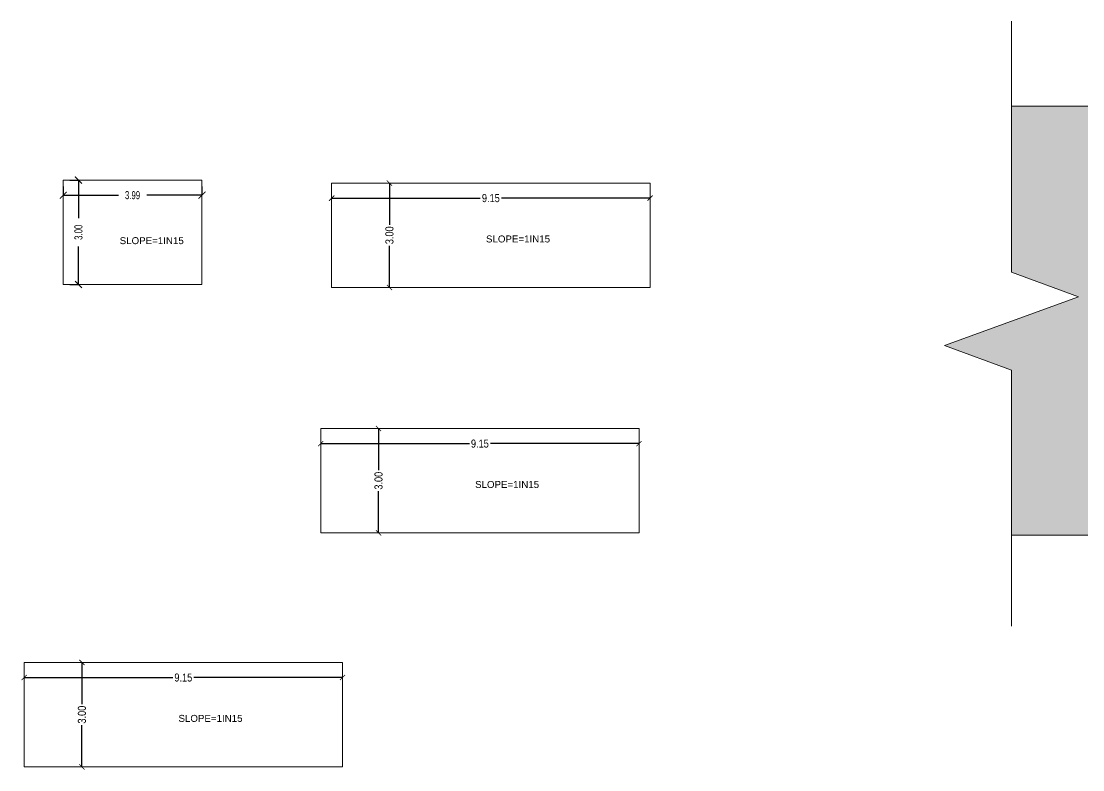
# Model space of a CAD drawing. Header units: metres. Extents: x -1559856 to -1559563, y 43807 to 43972.
# Drawn here: x -1559699.23 to -1559668.73, y 43860.45 to 43881.95 of the extents above; entities that cross this region are included whole.
import ezdxf

# ---------------------------------------------------------------- set-up
doc = ezdxf.new("R2010")
doc.units = ezdxf.units.M
doc.header["$LTSCALE"] = 750
doc.header["$MEASUREMENT"] = 0
doc.header["$PDMODE"] = 35
doc.header["$PDSIZE"] = 50
doc.layers.get('0').update_dxf_attribs({"lineweight": 5})
doc.layers.get('Defpoints').update_dxf_attribs({"lineweight": 0})
for name, color, linetype, lineweight in [('BLK_1_DA_RAMP_1', 1, 'Continuous', 0), ('BLK_2_DA_RAMP_1', 1, 'Continuous', 0), ('BLK_3_DA_RAMP_1', 1, 'Continuous', 0), ('BLK_4_DA_RAMP_1', 1, 'Continuous', 0)]:
    doc.layers.add(name, color=color, linetype=linetype, lineweight=lineweight)
doc.styles.add('1', font='swissc.ttf', dxfattribs={"height": 0.23})
doc.styles.add('DIM 100', font='ARIALN.TTF', dxfattribs={"width": 0.85, "height": 0.23})
doc.styles.get("Standard").update_dxf_attribs({"font": 'arial.ttf'})
doc.dimstyles.new('100', dxfattribs={"dimtxt": 0.23, "dimasz": 0.15, "dimexe": 3, "dimexo": 0, "dimgap": 0.05, "dimtad": 0, "dimtoh": 1, "dimzin": 1, "dimdsep": 46, "dimtxsty": '1', "dimblk1": 'ARCHTICK', "dimblk2": 'ARCHTICK', "dimsah": 1, "dimcen": 0.1, "dimse1": 1, "dimse2": 1, "dimclrd": 2, "dimclre": 256, "dimclrt": 3, "dimadec": 0, "dimazin": 1, "dimtfac": 1, "dimtmove": 2, "dimatfit": 0, "dimfxl": 0, "dimtolj": 2, "dimtzin": 0, "dimarcsym": 0})
doc.dimstyles.new('GRID DIM 400', dxfattribs={"dimscale": 0, "dimtxt": 0.8, "dimasz": 0.2, "dimexe": 0, "dimexo": 0, "dimgap": 0.2, "dimtad": 0, "dimlfac": -0.1, "dimzin": 1, "dimdsep": 46, "dimtxsty": 'DIM 100', "dimblk": 'ARCHTICK', "dimcen": 0, "dimclrd": 256, "dimclre": 252, "dimclrt": 4, "dimazin": 0, "dimtfac": 1, "dimtix": 1, "dimtofl": 0, "dimtmove": 2, "dimatfit": 0, "dimfxl": 0, "dimtolj": 1, "dimtzin": 0, "dimarcsym": 0})

# ---------------------------------------------------------------- blocks, each defined once
blk = doc.blocks.new('_ArchTick')
at = {"color": 0, "linetype": 'ByBlock', "const_width": 0.15}
blk.add_lwpolyline([(-0.5, -0.5), (0.5, 0.5)], dxfattribs=at)
blk = doc.blocks.new('*D473')
at = {"layer": 'BLK_1_DA_RAMP_1', "color": 252, "lineweight": -2}
for p, q in [((-1559697.834, 43877.384), (-1559697.584, 43877.384)), ((-1559697.834, 43874.384), (-1559697.584, 43874.384))]:
    blk.add_line(p, q, dxfattribs=at)
at = {"layer": 'BLK_1_DA_RAMP_1', "lineweight": -2}
for p, q in [((-1559697.584, 43877.384), (-1559697.584, 43876.292)), ((-1559697.584, 43874.384), (-1559697.584, 43875.476))]:
    blk.add_line(p, q, dxfattribs=at)
at = {"layer": 'Defpoints', "color": 0}
for p in [(-1559698.023, 43877.384), (-1559698.023, 43874.384), (-1559697.584, 43874.384)]:
    blk.add_point(p, dxfattribs=at)
at = {"layer": 'BLK_1_DA_RAMP_1', "lineweight": -2, "xscale": 0.2, "yscale": 0.2, "zscale": 0.2}
for p, rotation in [((-1559697.584, 43877.384), 90), ((-1559697.584, 43874.384), 270)]:
    blk.add_blockref('_ArchTick', p, dxfattribs=dict(at, rotation=rotation))
at = {"layer": 'BLK_1_DA_RAMP_1', "color": 4, "insert": (-1559697.584, 43875.884), "char_height": 0.23, "attachment_point": 5, "rotation": 90, "style": 'DIM 100'}
blk.add_mtext('\\A1;3.00', dxfattribs=at)
blk = doc.blocks.new('*D474')
at = {"layer": 'BLK_1_DA_RAMP_1', "color": 252, "lineweight": -2}
for p, q in [((-1559698.023, 43877.199), (-1559698.023, 43876.949)), ((-1559694.037, 43877.199), (-1559694.037, 43876.949))]:
    blk.add_line(p, q, dxfattribs=at)
at = {"layer": 'BLK_1_DA_RAMP_1', "lineweight": -2}
for p, q in [((-1559698.023, 43876.949), (-1559696.438, 43876.949)), ((-1559694.037, 43876.949), (-1559695.621, 43876.949))]:
    blk.add_line(p, q, dxfattribs=at)
at = {"layer": 'Defpoints', "color": 0}
for p in [(-1559698.023, 43877.384), (-1559694.037, 43877.384), (-1559698.023, 43876.949)]:
    blk.add_point(p, dxfattribs=at)
at = {"layer": 'BLK_1_DA_RAMP_1', "lineweight": -2, "xscale": 0.2, "yscale": 0.2, "zscale": 0.2, "rotation": 180}
blk.add_blockref('_ArchTick', (-1559698.023, 43876.949), dxfattribs=at)
at = {"layer": 'BLK_1_DA_RAMP_1', "lineweight": -2, "xscale": 0.2, "yscale": 0.2, "zscale": 0.2}
blk.add_blockref('_ArchTick', (-1559694.037, 43876.949), dxfattribs=at)
at = {"layer": 'BLK_1_DA_RAMP_1', "color": 4, "insert": (-1559696.03, 43876.949), "char_height": 0.23, "attachment_point": 5, "style": 'DIM 100'}
blk.add_mtext('\\A1;3.99', dxfattribs=at)
blk = doc.blocks.new('*D475')
at = {"layer": 'BLK_2_DA_RAMP_1', "color": 2, "lineweight": -2}
for p, q in [((-1559688.649, 43877.299), (-1559688.649, 43876.103)), ((-1559688.649, 43874.299), (-1559688.649, 43875.496))]:
    blk.add_line(p, q, dxfattribs=at)
at = {"layer": 'Defpoints', "color": 0}
for p in [(-1559689.088, 43877.299), (-1559689.088, 43874.299), (-1559688.649, 43874.299)]:
    blk.add_point(p, dxfattribs=at)
at = {"layer": 'BLK_2_DA_RAMP_1', "color": 2, "lineweight": -2, "xscale": 0.15, "yscale": 0.15, "zscale": 0.15}
for p, rotation in [((-1559688.649, 43877.299), 90), ((-1559688.649, 43874.299), 270)]:
    blk.add_blockref('_ArchTick', p, dxfattribs=dict(at, rotation=rotation))
at = {"layer": 'BLK_2_DA_RAMP_1', "color": 3, "insert": (-1559688.649, 43875.799), "char_height": 0.23, "attachment_point": 5, "rotation": 90, "style": '1'}
blk.add_mtext('\\A2;3.00', dxfattribs=at)
blk = doc.blocks.new('*D476')
at = {"layer": 'BLK_2_DA_RAMP_1', "color": 2, "lineweight": -2}
for p, q in [((-1559690.31, 43876.865), (-1559686.039, 43876.865)), ((-1559681.163, 43876.865), (-1559685.434, 43876.865))]:
    blk.add_line(p, q, dxfattribs=at)
at = {"layer": 'Defpoints', "color": 0}
for p in [(-1559690.31, 43877.299), (-1559681.163, 43877.299), (-1559690.31, 43876.865)]:
    blk.add_point(p, dxfattribs=at)
at = {"layer": 'BLK_2_DA_RAMP_1', "color": 2, "lineweight": -2, "xscale": 0.15, "yscale": 0.15, "zscale": 0.15, "rotation": 180}
blk.add_blockref('_ArchTick', (-1559690.31, 43876.865), dxfattribs=at)
at = {"layer": 'BLK_2_DA_RAMP_1', "color": 2, "lineweight": -2, "xscale": 0.15, "yscale": 0.15, "zscale": 0.15}
blk.add_blockref('_ArchTick', (-1559681.163, 43876.865), dxfattribs=at)
at = {"layer": 'BLK_2_DA_RAMP_1', "color": 3, "insert": (-1559685.737, 43876.865), "char_height": 0.23, "attachment_point": 5, "style": '1'}
blk.add_mtext('\\A2;9.15', dxfattribs=at)
blk = doc.blocks.new('*D477')
at = {"layer": 'BLK_3_DA_RAMP_1', "color": 2, "lineweight": -2}
for p, q in [((-1559688.963, 43870.249), (-1559688.963, 43869.052)), ((-1559688.963, 43867.249), (-1559688.963, 43868.445))]:
    blk.add_line(p, q, dxfattribs=at)
at = {"layer": 'Defpoints', "color": 0}
for p in [(-1559689.402, 43870.249), (-1559689.402, 43867.249), (-1559688.963, 43867.249)]:
    blk.add_point(p, dxfattribs=at)
at = {"layer": 'BLK_3_DA_RAMP_1', "color": 2, "lineweight": -2, "xscale": 0.15, "yscale": 0.15, "zscale": 0.15}
for p, rotation in [((-1559688.963, 43870.249), 90), ((-1559688.963, 43867.249), 270)]:
    blk.add_blockref('_ArchTick', p, dxfattribs=dict(at, rotation=rotation))
at = {"layer": 'BLK_3_DA_RAMP_1', "color": 3, "insert": (-1559688.963, 43868.749), "char_height": 0.23, "attachment_point": 5, "rotation": 90, "style": '1'}
blk.add_mtext('\\A2;3.00', dxfattribs=at)
blk = doc.blocks.new('*D478')
at = {"layer": 'BLK_3_DA_RAMP_1', "color": 2, "lineweight": -2}
for p, q in [((-1559690.625, 43869.814), (-1559686.354, 43869.814)), ((-1559681.478, 43869.814), (-1559685.749, 43869.814))]:
    blk.add_line(p, q, dxfattribs=at)
at = {"layer": 'Defpoints', "color": 0}
for p in [(-1559690.625, 43870.249), (-1559681.478, 43870.249), (-1559690.625, 43869.814)]:
    blk.add_point(p, dxfattribs=at)
at = {"layer": 'BLK_3_DA_RAMP_1', "color": 2, "lineweight": -2, "xscale": 0.15, "yscale": 0.15, "zscale": 0.15, "rotation": 180}
blk.add_blockref('_ArchTick', (-1559690.625, 43869.814), dxfattribs=at)
at = {"layer": 'BLK_3_DA_RAMP_1', "color": 2, "lineweight": -2, "xscale": 0.15, "yscale": 0.15, "zscale": 0.15}
blk.add_blockref('_ArchTick', (-1559681.478, 43869.814), dxfattribs=at)
at = {"layer": 'BLK_3_DA_RAMP_1', "color": 3, "insert": (-1559686.052, 43869.814), "char_height": 0.23, "attachment_point": 5, "style": '1'}
blk.add_mtext('\\A2;9.15', dxfattribs=at)
blk = doc.blocks.new('*D479')
at = {"layer": 'BLK_4_DA_RAMP_1', "color": 2, "lineweight": -2}
for p, q in [((-1559697.484, 43863.53), (-1559697.484, 43862.334)), ((-1559697.484, 43860.53), (-1559697.484, 43861.726))]:
    blk.add_line(p, q, dxfattribs=at)
at = {"layer": 'Defpoints', "color": 0}
for p in [(-1559697.923, 43863.53), (-1559697.923, 43860.53), (-1559697.484, 43860.53)]:
    blk.add_point(p, dxfattribs=at)
at = {"layer": 'BLK_4_DA_RAMP_1', "color": 2, "lineweight": -2, "xscale": 0.15, "yscale": 0.15, "zscale": 0.15}
for p, rotation in [((-1559697.484, 43863.53), 90), ((-1559697.484, 43860.53), 270)]:
    blk.add_blockref('_ArchTick', p, dxfattribs=dict(at, rotation=rotation))
at = {"layer": 'BLK_4_DA_RAMP_1', "color": 3, "insert": (-1559697.484, 43862.03), "char_height": 0.23, "attachment_point": 5, "rotation": 90, "style": '1'}
blk.add_mtext('\\A2;3.00', dxfattribs=at)
blk = doc.blocks.new('*D480')
at = {"layer": 'BLK_4_DA_RAMP_1', "color": 2, "lineweight": -2}
for p, q in [((-1559699.145, 43863.095), (-1559694.875, 43863.095)), ((-1559689.999, 43863.095), (-1559694.269, 43863.095))]:
    blk.add_line(p, q, dxfattribs=at)
at = {"layer": 'Defpoints', "color": 0}
for p in [(-1559699.145, 43863.53), (-1559689.999, 43863.53), (-1559699.145, 43863.095)]:
    blk.add_point(p, dxfattribs=at)
at = {"layer": 'BLK_4_DA_RAMP_1', "color": 2, "lineweight": -2, "xscale": 0.15, "yscale": 0.15, "zscale": 0.15, "rotation": 180}
blk.add_blockref('_ArchTick', (-1559699.145, 43863.095), dxfattribs=at)
at = {"layer": 'BLK_4_DA_RAMP_1', "color": 2, "lineweight": -2, "xscale": 0.15, "yscale": 0.15, "zscale": 0.15}
blk.add_blockref('_ArchTick', (-1559689.999, 43863.095), dxfattribs=at)
at = {"layer": 'BLK_4_DA_RAMP_1', "color": 3, "insert": (-1559694.572, 43863.095), "char_height": 0.23, "attachment_point": 5, "style": '1'}
blk.add_mtext('\\A2;9.15', dxfattribs=at)

msp = doc.modelspace()

# ---------------------------------------------------------------- hatches: boundary and pattern name
h = msp.add_hatch(color=51)
h.dxf.hatch_style = 1
h.paths.add_polyline_path([(-1559566.11667, 43867.18104), (-1559566.11667, 43871.92627), (-1559564.18794, 43872.62827), (-1559568.0454, 43874.03227), (-1559566.11667, 43874.73427), (-1559566.11667, 43879.50373), (-1559610.00271, 43879.50373), (-1559617.20271, 43879.50373), (-1559668.52851, 43879.50373), (-1559670.77906, 43879.50373), (-1559670.77906, 43874.73427), (-1559668.85033, 43874.03227), (-1559672.70779, 43872.62827), (-1559670.77906, 43871.92627), (-1559670.77906, 43867.18104)])

# ---------------------------------------------------------------- linework, layer by layer
at = {"color": 7}
msp.add_line((-1559670.77906, 43879.50373), (-1559668.52851, 43879.50373), dxfattribs=at)
at = {"color": 7, "ltscale": 0.2}
msp.add_line((-1559670.77906, 43867.18104), (-1559566.11667, 43867.18104), dxfattribs=at)
at = {"color": 7, "linetype": 'Continuous'}
msp.add_lwpolyline([(-1559670.77906, 43864.57434), (-1559670.77906, 43871.92627), (-1559672.70779, 43872.62827), (-1559668.85033, 43874.03227), (-1559670.77906, 43874.73427), (-1559670.77906, 43881.94608)], dxfattribs=at)
at = {"layer": 'BLK_1_DA_RAMP_1'}
msp.add_lwpolyline([(-1559698.02323, 43874.38395), (-1559698.02323, 43877.38395), (-1559694.03656, 43877.38395), (-1559694.03656, 43874.38395)], close=True, dxfattribs=at)
at = {"layer": 'BLK_2_DA_RAMP_1'}
msp.add_lwpolyline([(-1559690.31013, 43874.29947), (-1559690.31013, 43877.29947), (-1559681.16346, 43877.29947), (-1559681.16346, 43874.29947)], close=True, dxfattribs=at)
at = {"layer": 'BLK_3_DA_RAMP_1'}
msp.add_lwpolyline([(-1559690.62485, 43867.2487), (-1559690.62485, 43870.2487), (-1559681.47818, 43870.2487), (-1559681.47818, 43867.2487)], close=True, dxfattribs=at)
at = {"layer": 'BLK_4_DA_RAMP_1'}
msp.add_lwpolyline([(-1559699.14545, 43860.52999), (-1559699.14545, 43863.52999), (-1559689.99878, 43863.52999), (-1559689.99878, 43860.52999)], close=True, dxfattribs=at)

# ---------------------------------------------------------------- texts
at = {"layer": 'BLK_1_DA_RAMP_1', "insert": (-1559695.4789, 43875.74393), "char_height": 0.2, "width": 2.4, "attachment_point": 2}
msp.add_mtext('SLOPE=1IN15', dxfattribs=at)
at = {"layer": 'BLK_2_DA_RAMP_1', "insert": (-1559684.95526, 43875.79243), "char_height": 0.2, "width": 2.4, "attachment_point": 2}
msp.add_mtext('SLOPE=1IN15', dxfattribs=at)
at = {"layer": 'BLK_3_DA_RAMP_1', "insert": (-1559685.26998, 43868.74167), "char_height": 0.2, "width": 2.4, "attachment_point": 2}
msp.add_mtext('SLOPE=1IN15', dxfattribs=at)
at = {"layer": 'BLK_4_DA_RAMP_1', "insert": (-1559693.79058, 43862.02295), "char_height": 0.2, "width": 2.4, "attachment_point": 2}
msp.add_mtext('SLOPE=1IN15', dxfattribs=at)

# ---------------------------------------------------------------- dimensions: what is measured, and where the dimension line sits
at = {"layer": 'BLK_1_DA_RAMP_1', "color": 2}
dim = msp.add_linear_dim(base=(-1559698.02323, 43876.94916), p1=(-1559694.03656, 43877.38395), p2=(-1559698.02323, 43877.38395), dimstyle='GRID DIM 400', override={"dimscale": 1}, dxfattribs=at)
dim.commit()
dim.dimension.update_dxf_attribs({"geometry": '*D474', "text_midpoint": (-1559696.02989, 43876.94916)})
at = {"layer": 'BLK_1_DA_RAMP_1', "color": 1}
dim = msp.add_linear_dim(base=(-1559697.58438, 43874.38395), p1=(-1559698.02323, 43877.38395), p2=(-1559698.02323, 43874.38395), angle=270, dimstyle='GRID DIM 400', override={"dimscale": 1}, dxfattribs=at)
dim.commit()
dim.dimension.update_dxf_attribs({"geometry": '*D473', "text_midpoint": (-1559697.58438, 43875.88395)})
at = {"layer": 'BLK_2_DA_RAMP_1'}
dim = msp.add_linear_dim(base=(-1559688.64867, 43874.29947), p1=(-1559689.08752, 43877.29947), p2=(-1559689.08752, 43874.29947), angle=270, dimstyle='100', dxfattribs=at)
dim.commit()
dim.dimension.update_dxf_attribs({"geometry": '*D475', "text_midpoint": (-1559688.64867, 43875.79947)})
dim = msp.add_linear_dim(base=(-1559690.31013, 43876.86468), p1=(-1559681.16346, 43877.29947), p2=(-1559690.31013, 43877.29947), dimstyle='100', dxfattribs=at)
dim.commit()
dim.dimension.update_dxf_attribs({"geometry": '*D476', "text_midpoint": (-1559685.7368, 43876.86468)})
at = {"layer": 'BLK_3_DA_RAMP_1'}
dim = msp.add_linear_dim(base=(-1559690.62485, 43869.81392), p1=(-1559681.47818, 43870.2487), p2=(-1559690.62485, 43870.2487), dimstyle='100', dxfattribs=at)
dim.commit()
dim.dimension.update_dxf_attribs({"geometry": '*D478', "text_midpoint": (-1559686.05152, 43869.81392)})
dim = msp.add_linear_dim(base=(-1559688.96338, 43867.2487), p1=(-1559689.40224, 43870.2487), p2=(-1559689.40224, 43867.2487), angle=270, dimstyle='100', dxfattribs=at)
dim.commit()
dim.dimension.update_dxf_attribs({"geometry": '*D477', "text_midpoint": (-1559688.96338, 43868.7487)})
at = {"layer": 'BLK_4_DA_RAMP_1'}
dim = msp.add_linear_dim(base=(-1559699.14545, 43863.0952), p1=(-1559689.99878, 43863.52999), p2=(-1559699.14545, 43863.52999), dimstyle='100', dxfattribs=at)
dim.commit()
dim.dimension.update_dxf_attribs({"geometry": '*D480', "text_midpoint": (-1559694.57211, 43863.0952)})
dim = msp.add_linear_dim(base=(-1559697.48398, 43860.52999), p1=(-1559697.92283, 43863.52999), p2=(-1559697.92283, 43860.52999), angle=270, dimstyle='100', dxfattribs=at)
dim.commit()
dim.dimension.update_dxf_attribs({"geometry": '*D479', "text_midpoint": (-1559697.48398, 43862.02999)})

doc.saveas('drawing.dxf')
